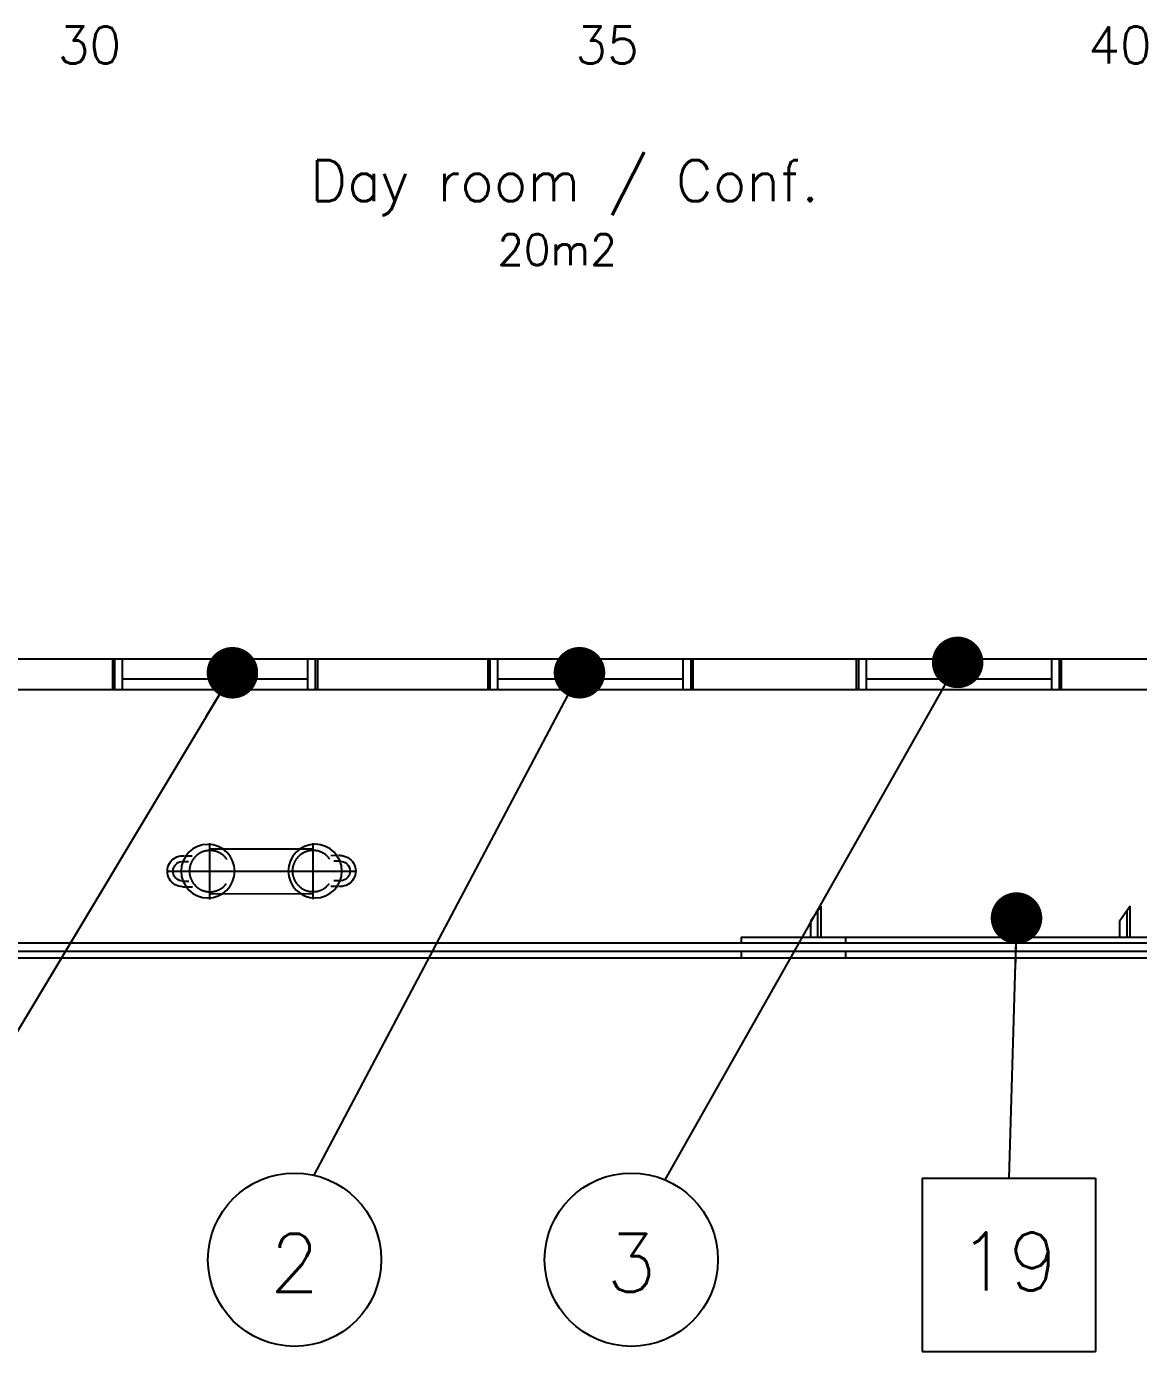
# Model space of a CAD drawing. Extents: x 1551 to 113148, y -1700 to 77018.
# Drawn here: x 27981 to 33375, y 37431 to 43857 of the extents above; entities that cross this region are included whole.
import ezdxf
from ezdxf.enums import TextEntityAlignment as Align

# ---------------------------------------------------------------- set-up
doc = ezdxf.new("R2010")
doc.units = 0
doc.header["$LTSCALE"] = 500
doc.header["$MEASUREMENT"] = 0
doc.linetypes.add('CENTER', pattern=[3, 2.5, -0.25, 0, -0.25])
doc.linetypes.add('DASHED', pattern=[0.75, 0.5, -0.25])
doc.layers.get('0').update_dxf_attribs({"linetype": 'CONTINUOUS'})
for name, color, linetype in [('M1CO1', 1, 'CONTINUOUS'), ('POSNR', 2, 'CONTINUOUS'), ('S0CO1', 7, 'CONTINUOUS'), ('S0CO2', 2, 'CONTINUOUS'), ('S0CO3', 7, 'CONTINUOUS'), ('S0CO5', 7, 'CONTINUOUS'), ('S0DA1', 7, 'DASHED'), ('S0TX2', 7, 'CONTINUOUS'), ('SAFECO1', 1, 'CONTINUOUS')]:
    doc.layers.add(name, color=color, linetype=linetype)
doc.styles.add('18', font='romans', dxfattribs={"height": 180})
doc.styles.add('ROMANS', font='romans', dxfattribs={"height": 100})
doc.dimstyles.get("Standard").update_dxf_attribs({"dimtxt": 2, "dimasz": 2.5, "dimexe": 1, "dimexo": 1, "dimgap": 1, "dimtad": 1, "dimdsep": 46, "dimtxsty": 'ROMANS', "dimcen": 0, "dimclrd": 1, "dimclre": 1, "dimclrt": 2, "dimadec": 0, "dimazin": 0, "dimtfac": 1, "dimtmove": 2, "dimatfit": 3, "dimfxl": 1, "dimtvp": 100, "dimtolj": 1, "dimarcsym": 0})

# ---------------------------------------------------------------- blocks, each defined once
blk = doc.blocks.new('DOT')
at = {"layer": 'SAFECO1', "color": 0, "linetype": 'ByBlock'}
blk.add_line((-0.5, 0), (-1, 0), dxfattribs=at)
at = {"layer": 'SAFECO1', "color": 0, "linetype": 'ByBlock', "const_width": 0.5}
blk.add_lwpolyline([(-0.25, 0, 1), (0.25, 0, 1)], format="xyb", close=True, dxfattribs=at)
blk = doc.blocks.new('POS_VINDU')
at = {"layer": 'S0CO2'}
blk.add_circle((0, 0), 4.203, dxfattribs=at)
at = {"layer": 'POSNR', "color": 2, "style": 'ROMANS'}
blk.add_attdef('POS', text='', height=2.81, dxfattribs=at).set_placement((0, -1.561), align=Align.CENTER)
blk = doc.blocks.new('POS_LUFTE')
at = {"layer": 'S0CO2'}
for p, q in [((-4.178, 3.881), (-4.178, -4.525)), ((-4.178, 3.881), (4.228, 3.881)), ((4.228, 3.881), (4.228, -4.525)), ((-4.178, -4.525), (4.228, -4.525))]:
    blk.add_line(p, q, dxfattribs=at)
at = {"layer": 'POSNR', "color": 2, "style": 'ROMANS'}
blk.add_attdef('POS', text='', height=2.81, dxfattribs=at).set_placement((0, -1.561), align=Align.CENTER)
blk = doc.blocks.new('A$C64097268')
at = {"layer": 'S0TX2', "style": '18'}
for s, p in [('30', (19797.2, -464.2)), ('35', (22307.8, -464.2)), ('40', (24795.8, -464.2))]:
    blk.add_text(s, height=180, dxfattribs=at).set_placement(p)
blk = doc.blocks.new('PULLER')
for p, q in [((408.1, 515.5), (402.6, 511.6)), ((-126.2, 177), (280.9, 467.3)), ((400.7, 510.2), (370.6, 488.8)), ((424.1, 493.1), (399.7, 475.7)), ((479.7, 416), (454.8, 398.3)), ((487, 387.6), (457.7, 367.6)), ((495.2, 393.3), (490.1, 389.7)), ((0, 0), (407.1, 290.3)), ((-213, 73), (-208.9, 76)), ((-207.1, 77.3), (-175.7, 99.7)), ((-197.1, 50.6), (-174.4, 66.8)), ((-142.3, -27), (-119.4, -10.7)), ((-125.9, -49.2), (-121.3, -45.8)), ((-119.1, -44.1), (-90.1, -22.6))]:
    blk.add_line(p, q)
at = {"linetype": 'CENTER'}
for p, q in [((-231, -32), (513.2, 498.4)), ((265, 489.5), (423.5, 267.3)), ((-142, 199.2), (16.3, -22.9))]:
    blk.add_line(p, q, dxfattribs=at)
for centre in [(352.6, 383.9), (-70.8, 82)]:
    blk.add_circle(centre, 130)
at = {"linetype": 'DASHED'}
for centre in [(344.5, 378.1), (-62.6, 87.8)]:
    blk.add_circle(centre, 100, dxfattribs=at)
for centre, radius, start, end in [((452.1, 454.7), 75.1, 305.05641, 125.9299), ((452.1, 454.7), 47.5, 118.01055, 126.18277), ((452.1, 454.7), 47.5, 314.01109, 115.79031), ((452.1, 454.7), 47.5, 303.04651, 311.8609), ((-169.9, 11.6), 75.1, 125.05641, 305.9299), ((-169.9, 11.6), 47.5, 135.80312, 297.04753), ((-169.9, 11.6), 47.5, 124.80354, 132.54278), ((-169.9, 11.6), 47.5, 299.11101, 307.9398)]:
    blk.add_arc(centre, radius, start, end)

msp = doc.modelspace()

# ---------------------------------------------------------------- linework, layer by layer
at = {"layer": 'S0CO1'}
for p, q in [((27875.105, 40790.683), (34035.105, 40790.683)), ((28397.501, 40790.683), (28397.501, 40640.683)), ((28407.501, 40790.683), (28407.501, 40640.683)), ((28445.501, 40790.683), (28445.501, 40640.683)), ((29345.501, 40640.683), (29345.501, 40790.683)), ((29383.501, 40640.683), (29383.501, 40790.683)), ((29393.501, 40640.683), (29393.501, 40790.683)), ((30218.427, 40790.683), (30218.427, 40640.683)), ((30228.427, 40790.683), (30228.427, 40640.683)), ((30266.427, 40790.683), (30266.427, 40640.683)), ((31166.427, 40640.683), (31166.427, 40790.683)), ((31204.427, 40640.683), (31204.427, 40790.683)), ((31214.427, 40640.683), (31214.427, 40790.683)), ((32006.503, 40790.683), (32006.503, 40640.683)), ((32016.503, 40790.683), (32016.503, 40640.683)), ((32054.503, 40790.683), (32054.503, 40640.683)), ((32954.503, 40640.683), (32954.503, 40790.683)), ((32992.503, 40640.683), (32992.503, 40790.683)), ((33002.503, 40640.683), (33002.503, 40790.683)), ((28445.501, 40692.647), (29345.501, 40692.647)), ((30266.427, 40692.647), (31166.427, 40692.647)), ((32054.503, 40692.647), (32954.503, 40692.647)), ((31835.105, 39590.725), (31785.104, 39518.594)), ((33335.105, 39590.725), (33285.104, 39518.594)), ((34834.549, 39411.723), (21926.791, 39410.799)), ((31448.245, 39440.725), (34834.007, 39440.725)), ((31448.245, 39440.725), (31448.245, 39411.723)), ((31956.011, 39411.723), (31956.011, 39440.725)), ((31956.011, 39411.723), (31956.011, 39440.725)), ((21927.004, 39371.723), (34835.379, 39371.723)), ((31448.245, 39371.723), (31448.245, 39340.725)), ((31956.011, 39340.725), (31956.011, 39371.723)), ((31956.011, 39340.725), (31956.011, 39371.723))]:
    msp.add_line(p, q, dxfattribs=at)
for points in [[(31835.105, 39440.725), (31835.105, 39590.725)], [(33335.105, 39440.725), (33335.105, 39590.725)], [(31785.104, 39440.725), (31785.104, 39518.594)], [(33285.104, 39440.725), (33285.104, 39518.594)]]:
    msp.add_lwpolyline(points, dxfattribs=at)
at = {"layer": 'S0CO3'}
msp.add_line((23205.105, 40640.683), (34039.476, 40640.683), dxfattribs=at)
at = {"layer": 'S0CO5'}
msp.add_line((20635.105, 39340.725), (34836.084, 39340.725), dxfattribs=at)
at = {"layer": 'S0DA1', "linetype": 'DASHED'}
for points in [[(31820.105, 39440.725), (31820.105, 39569.086)], [(33320.105, 39440.725), (33320.105, 39569.086)]]:
    msp.add_lwpolyline(points, dxfattribs=at)

# ---------------------------------------------------------------- block references
at = {"layer": 'M1CO1', "linetype": 'Continuous', "xscale": 100, "yscale": 100, "zscale": 100}
msp.add_blockref('POS_LUFTE', (32744.154, 37883.341), dxfattribs=at).add_auto_attribs({'POS': '19'})
at = {"layer": 'POSNR', "linetype": 'Continuous', "xscale": 100, "yscale": 100, "zscale": 100}
for p, values in [((29281.264, 37875.838), {'POS': '2'}), ((30914.78, 37875.838), {'POS': '3'})]:
    msp.add_blockref('POS_VINDU', p, dxfattribs=at).add_auto_attribs(values)
at = {"layer": 'S0CO1', "linetype": 'CENTER'}
msp.add_blockref('A$C64097268', (8335.105, 44140.725), dxfattribs=at)
at = {"layer": 'S0CO1', "xscale": -1, "rotation": 215.5384149745187}
msp.add_blockref('PULLER', (28870.661, 39868.112, 0), dxfattribs=at)

# ---------------------------------------------------------------- texts
at = {"layer": 'S0TX2', "style": '18'}
for s, height, p in [('Day room / Conf.', 200, (29356.661, 43008.713)), ('20m2', 150, (30265.46, 42699.561))]:
    msp.add_text(s, height=height, dxfattribs=at).set_placement(p)

# ---------------------------------------------------------------- leaders
at = {"layer": 'M1CO1', "linetype": 'Continuous'}
for points in [[(32498.033, 40772.61), (31077, 38263.586)], [(28979.692, 40722.372), (27517.182, 38285.133)], [(30663.469, 40722.372), (29373.931, 38285.81)], [(32783.614, 39532.676), (32746.673, 38271.425)]]:
    msp.add_leader(points, dimstyle='Standard', override={"dimasz": 250, "dimgap": 100, "dimtad": 0, "dimldrblk": 'DOT'}, dxfattribs=at)

doc.saveas('drawing.dxf')
